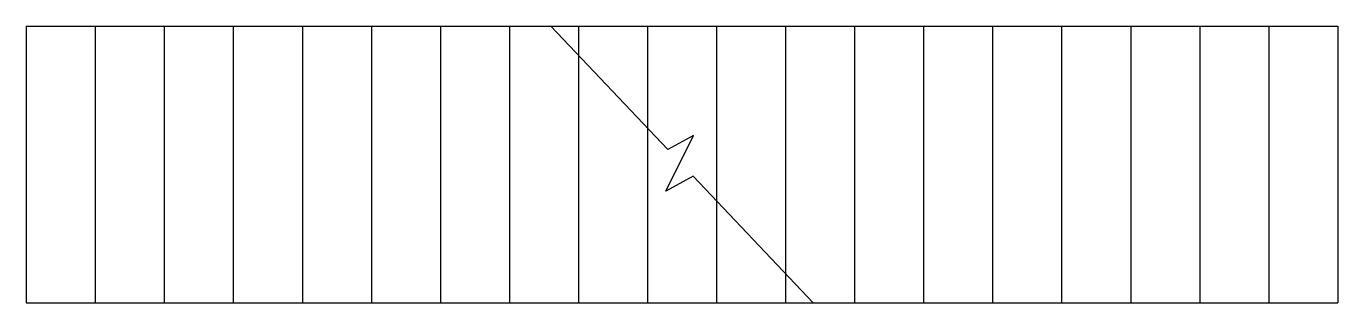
# Model space of a CAD drawing. Header units: millimetres. Extents: x 0 to 5700, y -1200 to 0.
import ezdxf

# ---------------------------------------------------------------- set-up
doc = ezdxf.new("R2010")
doc.units = ezdxf.units.MM
doc.layers.add('STAIR_楼梯', color=2, linetype='Continuous')

msp = doc.modelspace()

# ---------------------------------------------------------------- linework, layer by layer
at = {"layer": 'STAIR_楼梯'}
for p, q in [((0, 0), (5700, 0)), ((0, 0), (0, -1200)), ((300, 0), (300, -1200)), ((600, 0), (600, -1200)), ((900, 0), (900, -1200)), ((1200, 0), (1200, -1200)), ((1500, 0), (1500, -1200)), ((1800, 0), (1800, -1200)), ((2100, 0), (2100, -1200)), ((2788.1, -534.9), (2280, 0)), ((2400, 0), (2400, -1200)), ((2700, 0), (2700, -1200)), ((3000, 0), (3000, -1200)), ((3300, 0), (3300, -1200)), ((3600, 0), (3600, -1200)), ((3900, 0), (3900, -1200)), ((4200, 0), (4200, -1200)), ((4500, 0), (4500, -1200)), ((4800, 0), (4800, -1200)), ((5100, 0), (5100, -1200)), ((5400, 0), (5400, -1200)), ((5700, 0), (5700, -1200)), ((2779.5, -715.1), (2899.4, -474.4)), ((2899.4, -474.4), (2788.1, -534.9)), ((2898.1, -650.7), (2779.5, -715.1)), ((3420, -1200), (2898.1, -650.7)), ((0, -1200), (5700, -1200))]:
    msp.add_line(p, q, dxfattribs=at)

doc.saveas('drawing.dxf')
